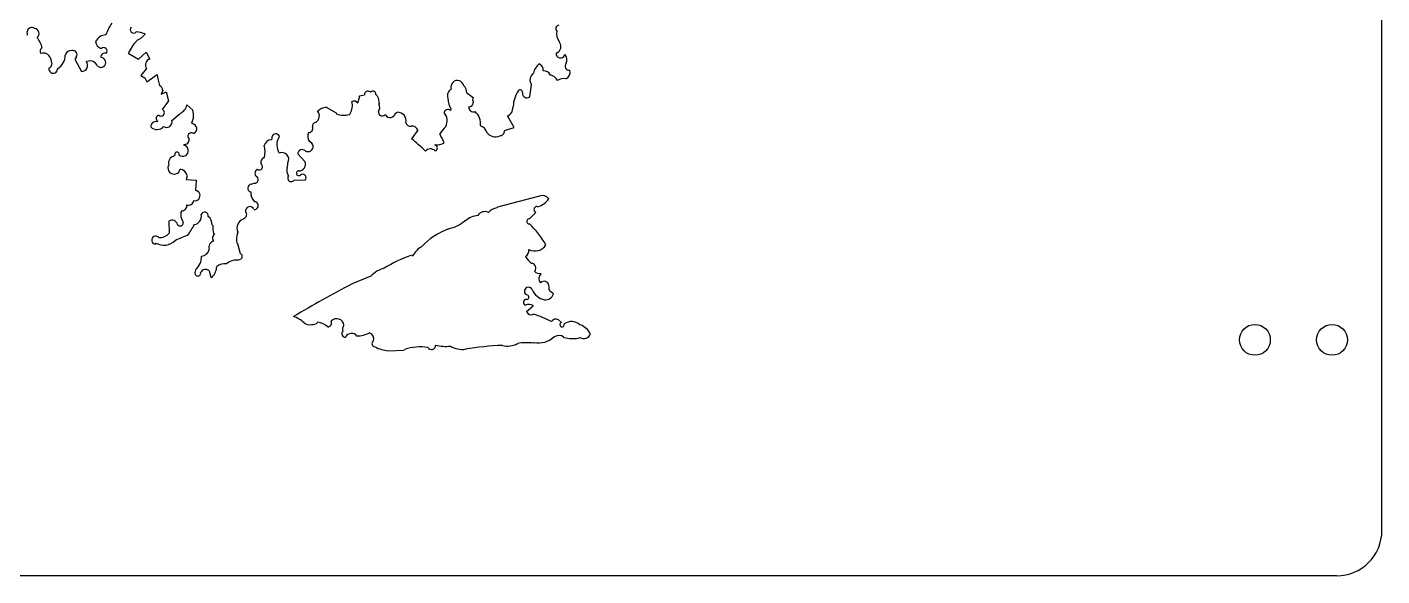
# Model space of a CAD drawing. Header units: millimetres. Extents: x -458 to 152, y -312 to 313.
# Drawn here: x -302.6 to -153.2, y -312.5 to -252 of the extents above; entities that cross this region are included whole.
import ezdxf

# ---------------------------------------------------------------- set-up
doc = ezdxf.new("R2010")
doc.units = ezdxf.units.MM

msp = doc.modelspace()

# ---------------------------------------------------------------- linework, layer by layer
at = {"color": 7, "linetype": 'Continuous', "lineweight": 25}
for p, q in [((-153.25, -307.5), (-153.25, 307.5)), ((-302.61, -252.92), (-302.58, -252.82)), ((-302.58, -252.82), (-302.59, -252.51)), ((-289.64, -252.78), (-289.64, -252.86)), ((-243.8, -253.92), (-243.94, -253.64)), ((-297.19, -255.4), (-297.34, -255.56)), ((-297.19, -255.32), (-297.19, -255.4)), ((-294.42, -254.39), (-294.5, -254.39)), ((-291.45, -254.93), (-290.31, -255.57)), ((-290.31, -255.57), (-289.5, -254.8)), ((-289.5, -254.8), (-289.09, -255.57)), ((-243.27, -255.1), (-243.35, -255.1)), ((-300.03, -255.45), (-299.89, -256.12)), ((-297.34, -255.56), (-296.61, -256.94)), ((-296.09, -255.84), (-296.01, -255.83)), ((-289.46, -256.59), (-290.06, -257.38)), ((-290.06, -257.38), (-289.64, -257.63)), ((-289.64, -257.63), (-289.42, -258.07)), ((-289.42, -258.07), (-288.27, -257.26)), ((-247.19, -259.72), (-247, -258.39)), ((-287.66, -259.02), (-287.82, -259.42)), ((-287.82, -259.42), (-287.28, -259.18)), ((-287.28, -259.18), (-287.02, -260.18)), ((-266.16, -260.39), (-265.98, -259.81)), ((-265.98, -259.81), (-265.95, -259.61)), ((-265.95, -259.61), (-265.41, -259.51)), ((-264.8, -259.19), (-264.72, -259.18)), ((-264.16, -259.48), (-264, -259.63)), ((-264, -259.63), (-263.92, -259.84)), ((-263.92, -259.84), (-263.81, -260.49)), ((-254.13, -259.28), (-253.42, -259.81)), ((-287.02, -260.18), (-287.7, -261.13)), ((-284.99, -260.59), (-284.35, -261.2)), ((-269.65, -260.87), (-268.55, -261.47)), ((-266.79, -260.25), (-266.63, -260.17)), ((-266.63, -260.17), (-266.44, -260.17)), ((-266.44, -260.17), (-266.16, -260.39)), ((-255.95, -261.2), (-255.87, -261.12)), ((-249.09, -261.15), (-249.03, -260.78)), ((-288.21, -262.39), (-288.28, -262.47)), ((-286.65, -262.35), (-285.74, -261.55)), ((-284.47, -262.6), (-284.39, -262.68)), ((-268.55, -261.47), (-268.46, -261.62)), ((-267.06, -261.66), (-266.99, -261.58)), ((-263.17, -261.71), (-263.09, -261.71)), ((-262.01, -261.52), (-261.78, -261.43)), ((-248.93, -263.11), (-249.63, -261.81)), ((-284.2, -263.76), (-284.28, -263.76)), ((-274.78, -264.13), (-274.85, -264.21)), ((-259.54, -263.4), (-260.22, -264.35)), ((-249.97, -263.45), (-248.93, -263.11)), ((-285.34, -264.96), (-285.33, -265.04)), ((-275.7, -264.46), (-275.63, -264.38)), ((-257.63, -265.06), (-257.63, -264.98)), ((-286.99, -267.26), (-287.06, -267.34)), ((-286.32, -266.15), (-286.39, -266.23)), ((-271.98, -266.85), (-272.78, -266.02)), ((-284.95, -268.41), (-285.08, -268.84)), ((-285.08, -268.84), (-283.98, -268.89)), ((-283.98, -268.97), (-284.03, -270.06)), ((-283.98, -268.89), (-283.98, -268.97)), ((-277.9, -269.35), (-277.57, -269.25)), ((-273.17, -268.91), (-271.92, -268.87)), ((-246.12, -270.66), (-250.75, -271.88)), ((-285.58, -273.14), (-285.39, -273.58)), ((-278.81, -273.19), (-278.62, -273.06)), ((-250.75, -271.88), (-250.83, -271.96)), ((-247.22, -273.18), (-246.54, -272.46)), ((-246.54, -272.46), (-246.72, -272.23)), ((-286.97, -273.41), (-286.94, -274.73)), ((-282.22, -273.82), (-282.14, -273.9)), ((-279.39, -274.68), (-279.39, -274.6)), ((-254.29, -273.37), (-254.37, -273.38)), ((-288.46, -275.94), (-288.39, -275.86)), ((-282.03, -274.83), (-281.95, -274.91)), ((-279.36, -275.92), (-279.44, -275.93)), ((-279.09, -277.01), (-279.36, -275.92)), ((-279.39, -277.71), (-279, -277.56)), ((-260.1, -277.27), (-260.21, -277.16)), ((-284.03, -278.77), (-284.1, -279.08)), ((-282.54, -278.89), (-282.37, -279.59)), ((-245.96, -279.22), (-245.96, -279.14)), ((-282.37, -279.59), (-282.29, -279.58)), ((-282.29, -279.58), (-282.21, -279.58)), ((-264.71, -279.49), (-266.79, -280.33)), ((-245.06, -280.92), (-245.07, -280.67)), ((-244.97, -281.15), (-245.06, -280.92)), ((-244.58, -281.43), (-244.97, -281.15)), ((-247.56, -283.38), (-246.8, -282.74)), ((-243.71, -284.6), (-244.01, -284.28)), ((-241.61, -284.86), (-241.68, -284.86)), ((-244.53, -286.18), (-244.45, -286.18)), ((-262.77, -287.69), (-261.06, -287.64)), ((-261.06, -287.64), (-260.99, -287.56)), ((-246.77, -286.86), (-246.69, -286.78)), ((-158.25, -312.5), (-452.75, -312.5))]:
    msp.add_line(p, q, dxfattribs=at)
for centre in [(-167.25, -286.5), (-158.75, -286.5)]:
    msp.add_circle(centre, 1.7, dxfattribs=at)
for centre, radius, start, end in [((-302.09, -252.58), 0.498, 52.8983, 172.4173), ((-301.86, -252.76), 0.581, 309.456, 83.2855), ((-289.52, -254.31), 4.62, 144.1227, 162.1533), ((-290.86, -252.31), 0.385, 136.776, 316.3487), ((-243.97, -252.2), 0.362, 90.1091, 230.2832), ((-303.45, -254.83), 2.54, 11.1255, 39.5847), ((-293.88, -254.22), 1.32, 91.5634, 153.4833), ((-294.19, -253.57), 0.874, 183.6591, 249.4511), ((-287.76, -256.4), 3.96, 133.1425, 158.306), ((-290.77, -255.66), 3.09, 68.5644, 86.4831), ((-291.24, -251.64), 2.01, 292.3284, 322.8464), ((-242.72, -252.75), 1.51, 169.6706, 216.0718), ((-300.77, -254.7), 0.413, 116.6144, 218.4248), ((-300.81, -255.73), 0.821, 19.6139, 110.6366), ((-300.1, -255.16), 1.69, 299.8966, 1.438), ((-297.77, -255.3), 0.675, 82.6907, 164.0673), ((-297.55, -255.06), 0.443, 323.6902, 106.8121), ((-294.47, -255.94), 0.54, 228.2786, 89.6067), ((-294.02, -255.35), 0.455, 69.7035, 187.1619), ((-294.18, -254.69), 0.389, 324.6912, 128.4357), ((-243.82, -254.97), 0.482, 170.6984, 344.3473), ((-244.47, -254.2), 0.717, 284.1002, 22.4737), ((-244.1, -255.66), 1, 338.429, 34.2171), ((-300.35, -256.14), 0.456, 289.7858, 2.3383), ((-299.73, -256.66), 0.472, 169.6796, 3.9127), ((-296.61, -256.26), 0.675, 270.668, 39.3213), ((-295.68, -256.68), 0.911, 21.5488, 111.5409), ((-288.89, -256.21), 0.677, 107.3928, 213.6516), ((-245.17, -257.46), 1.66, 125.0567, 168.6757), ((-246.46, -256.78), 0.748, 352.6009, 63.6459), ((-245.65, -257.69), 0.818, 26.9078, 94.2868), ((-242.84, -256.34), 0.458, 136.5603, 279.6893), ((-243.61, -256.97), 0.87, 298.1297, 11.8662), ((-283.03, -256.77), 5.26, 185.2714, 199.0886), ((-255.17, -258.64), 0.719, 9.6697, 198.5064), ((-246.29, -257.86), 0.88, 124.9027, 216.9784), ((-245.18, -258.48), 1.19, 28.1288, 77.6741), ((-243.39, -259.22), 1.5, 82.5865, 119.4595), ((-288.24, -259.02), 0.58, 0.0877, 65.6535), ((-265.04, -259.46), 0.369, 47.7834, 188.4694), ((-264.49, -259.42), 0.328, 348.7342, 134.8989), ((-255.42, -259.59), 0.846, 120.7243, 200.3276), ((-255.37, -259.36), 1.25, 3.7097, 43.0109), ((-253.1, -260.03), 0.389, 144.6972, 218.4284), ((-245.55, -260.98), 3.48, 146.5121, 176.7508), ((-248.26, -259.24), 0.275, 353.4285, 137.4243), ((-247.51, -259.35), 0.484, 170.886, 310.3115), ((-287.84, -261.47), 0.37, 231.749, 67.3645), ((-286.2, -260.41), 1.22, 292.0192, 351.495), ((-285.93, -261.77), 1.68, 330.4439, 19.9967), ((-271.24, -261.82), 0.851, 302.8803, 39.0012), ((-269.34, -262.8), 1.95, 99.1602, 129.2009), ((-268.66, -260.65), 1.91, 330.9914, 12.1164), ((-263.47, -261.41), 0.419, 169.6117, 315.3921), ((-264.57, -260.86), 0.839, 325.044, 25.9529), ((-256.21, -261.56), 0.443, 53.6905, 166.2986), ((-253.46, -259.78), 2.76, 182.1647, 209.026), ((-253.94, -260.3), 0.532, 270.1653, 2.958), ((-253.39, -260.84), 0.548, 179.7226, 287.6477), ((-254.34, -262.67), 1.73, 352.3553, 49.3438), ((-249.89, -261.05), 0.806, 289.2338, 352.3368), ((-288.42, -263), 0.548, 75.4617, 183.4081), ((-288.05, -262.1), 0.332, 92.592, 242.4597), ((-287.23, -262.5), 0.599, 235.8094, 14.693), ((-284.49, -263.25), 0.584, 299.3476, 80.0331), ((-270.76, -262.94), 0.4, 92.34, 191.1689), ((-267.71, -259.59), 2.17, 249.5165, 287.2463), ((-262.58, -261.42), 0.584, 209.3424, 350.0418), ((-261.76, -262.36), 0.932, 348.498, 91.3697), ((-260.38, -262.5), 0.468, 185.4811, 284.8439), ((-257.73, -262.38), 1.43, 334.1674, 40.3766), ((-288.29, -262.39), 0.937, 223.1984, 319.9236), ((-284.5, -264.08), 0.389, 54.853, 234.5185), ((-275.2, -264.25), 0.443, 16.8105, 196.8201), ((-273.38, -265.02), 1.69, 151.0524, 212.0693), ((-270.54, -264.05), 1.13, 159.3954, 212.5275), ((-271.57, -263.2), 0.455, 265.9498, 23.4269), ((-260.17, -263.6), 0.654, 17.8342, 97.9121), ((-272.37, -279.42), 19.36, 45.0947, 51.1233), ((-253.2, -266.45), 4.73, 133.2247, 145.9226), ((-265.35, -268.5), 9.48, 22.9648, 29.7023), ((-252.94, -263.91), 1.05, 13.7968, 73.3017), ((-251, -262.99), 1.14, 216.2997, 295.7757), ((-250.5, -263.48), 0.532, 270.1707, 2.9524), ((-286.08, -266.07), 0.246, 343.116, 199.9878), ((-285.46, -265.65), 0.625, 231.8438, 78.1453), ((-285.27, -264.42), 0.542, 262.9785, 2.5218), ((-275.67, -265.27), 0.811, 92.3299, 168.1101), ((-279.21, -265.84), 2.84, 348.0999, 15.023), ((-272.28, -266.04), 0.498, 45.3854, 177.7041), ((-271.64, -265.2), 0.563, 238.1108, 75.4635), ((-258.14, -266.21), 0.752, 45.1537, 137.9695), ((-257.4, -263.38), 1.62, 261.8668, 298.7479), ((-257.7, -265.37), 0.321, 285.5897, 77.5312), ((-286.4, -267.54), 0.69, 163.0545, 347.2899), ((-286.22, -267.02), 0.807, 102.6172, 197.2874), ((-277.02, -267.42), 0.359, 231.1956, 50.7251), ((-276.33, -266.93), 0.513, 101.1547, 203.8522), ((-274.53, -266.63), 0.767, 332.9383, 111.3868), ((-274.72, -267.04), 0.876, 331.5653, 4.1061), ((-272.65, -267.15), 0.732, 269.7677, 23.9632), ((-285.88, -268.64), 0.957, 14.0357, 80.9489), ((-277.53, -268.85), 0.403, 263.9982, 68.4151), ((-276.94, -268.15), 0.548, 123.9281, 216.5677), ((-272.5, -267.76), 1.48, 168.2765, 208.127), ((-273.49, -268.68), 0.389, 144.6327, 324.7466), ((-272.65, -268.14), 0.261, 90.3476, 309.6518), ((-272.24, -268.65), 0.389, 324.6923, 128.4248), ((-284.1, -270.61), 0.558, 256.2894, 82.6469), ((-277.84, -269.78), 0.438, 97.9065, 254.8285), ((-276.45, -270.24), 1.51, 178.7104, 223.7222), ((-285.54, -271.73), 0.55, 263.4281, 9.6949), ((-284.82, -271.09), 0.585, 251.6631, 353.3849), ((-278.05, -272.3), 0.482, 19.1923, 192.0005), ((-277.55, -271.71), 0.43, 264.4956, 88.2387), ((-246.42, -272.13), 0.314, 71.7678, 197.6135), ((-246.86, -269.8), 2.1, 285.0248, 327.1176), ((-245.79, -271.44), 0.847, 35.8062, 113.1087), ((-286.63, -273.93), 0.621, 14.4747, 123.4072), ((-284.46, -272.68), 1.21, 160.7933, 202.3311), ((-284.33, -272.88), 0.939, 280.5595, 11.4907), ((-283.04, -272.84), 0.409, 351.9801, 157.7423), ((-283.21, -273.71), 0.995, 353.6539, 54.71), ((-278.39, -274.19), 1.08, 112.5971, 202.6035), ((-278.81, -272.7), 0.412, 296.496, 46.1085), ((-252.62, -275.42), 2.64, 96.2876, 129.335), ((-252.13, -273.31), 0.937, 66.353, 146.6307), ((-250.39, -273.89), 1.98, 102.8704, 133.3803), ((-247.25, -273.45), 0.275, 83.436, 279.69), ((-287.98, -273.91), 1.32, 264.9495, 321.7695), ((-285.73, -273.6), 0.344, 210.3011, 2.1088), ((-294.15, -268.36), 11.37, 324.3345, 331.4046), ((-278.83, -274), 3.31, 178.1905, 194.4643), ((-277.8, -275.36), 1.73, 156.828, 199.1409), ((-253.74, -281.21), 7.33, 109.1054, 137.2316), ((-257.06, -270.29), 4.09, 283.0922, 311.1496), ((-253.88, -280.74), 9.68, 29.2194, 46.411), ((-288.44, -275.5), 0.439, 38.2772, 266.7351), ((-287.54, -274.28), 1.79, 241.7132, 314.0907), ((-282.59, -282.44), 7.8, 107.2862, 118.3339), ((-281.86, -276.31), 0.719, 102.6005, 200.0069), ((-281.77, -275.27), 0.412, 116.5447, 233.8979), ((-257.97, -278.3), 2.36, 118.9609, 154.1608), ((-246.61, -275.34), 1.37, 240.8272, 330.3686), ((-285.41, -277.27), 2.04, 312.6424, 359.7903), ((-283.5, -276.28), 1.01, 277.7366, 343.9619), ((-279.52, -279.35), 1.64, 85.5117, 132.3157), ((-279.22, -277.31), 0.333, 312.1214, 67.6491), ((-254.89, -292.4), 16.14, 109.2687, 121.2257), ((-248.23, -276.57), 0.947, 307.6508, 2.3401), ((-245.81, -276.41), 2.05, 206.1782, 234.2643), ((-283.79, -279.15), 0.324, 166.3186, 14.6697), ((-282.94, -279.34), 0.6, 48.9047, 153.1425), ((-283.46, -278.34), 1.76, 315.0465, 358.0352), ((-280.86, -279.53), 1.41, 80.3588, 126.9531), ((-262.43, -281.57), 3.08, 105.5592, 137.7015), ((-247, -278.57), 0.489, 312.9062, 90.182), ((-246.17, -278.56), 0.615, 216.262, 289.9929), ((-245.42, -279.75), 0.763, 135.5341, 218.7983), ((-208.35, -392.41), 126.4, 117.5348, 120.8788), ((-247.33, -281.16), 0.455, 26.7706, 232.0983), ((-245.61, -280.59), 0.545, 351.8469, 138.1406), ((-247.58, -282.37), 0.321, 79.3097, 255.7344), ((-247.57, -281.79), 0.275, 280.0899, 99.2971), ((-245.17, -280.23), 1.9, 202.4388, 257.8373), ((-245.52, -281.08), 1.01, 267.0075, 339.328), ((-247.27, -283.42), 0.828, 55.1095, 117.6317), ((-247.02, -283.14), 0.593, 204.7688, 294.7522), ((-249.94, -294.24), 11.03, 62.2837, 73.3399), ((-274.36, -287.05), 3.33, 46.533, 70.0929), ((-271.47, -283.79), 1.04, 234.7672, 282.047), ((-271.12, -284.1), 0.717, 259.0337, 320.9555), ((-270.73, -286.36), 1.81, 45.3974, 84.5975), ((-269.5, -284.62), 0.454, 275.5919, 23.5228), ((-268.48, -284.98), 0.814, 8.0618, 138.19), ((-267.04, -285.35), 0.802, 142.4607, 195.5977), ((-244.3, -284.85), 0.633, 63.3028, 143.7948), ((-243.63, -284.83), 0.246, 109.9961, 20.0016), ((-242.6, -285.79), 1.31, 45.4141, 127.3171), ((-242.32, -286.79), 2.06, 27.5566, 69.813), ((-267.54, -285.82), 0.369, 137.7848, 278.4608), ((-266.83, -286.51), 0.731, 36.5677, 153.7126), ((-266.36, -282.65), 3.42, 271.9951, 296.1839), ((-265.1, -286.39), 0.715, 339.1815, 69.1807), ((-264.25, -286.93), 0.338, 124.0165, 267.1663), ((-246.21, -284.32), 2.51, 259.0367, 312.1581), ((-243.97, -286.77), 0.764, 45.5421, 128.7826), ((-242.49, -282.92), 3.44, 253.9998, 284.1404), ((-241.26, -285.52), 0.831, 242.2832, 337.7108), ((-262.57, -284.16), 3.54, 241.3845, 266.6858), ((-259.25, -292.59), 5.32, 81.0406, 109.0176), ((-258.03, -287.11), 0.456, 210.0633, 3.5707), ((-256.48, -283.04), 4.18, 254.8125, 277.4264), ((-254.54, -284.61), 2.94, 241.5652, 274.7747), ((-249.53, -313.69), 26.58, 91.4165, 100.3362), ((-249.63, -284.89), 2.29, 256.0368, 297.9652), ((-247.52, -291.98), 5.17, 81.6016, 101.5206), ((-158.25, -307.5), 5, 270, 0)]:
    msp.add_arc(centre, radius, start, end, dxfattribs=at)

doc.saveas('drawing.dxf')
